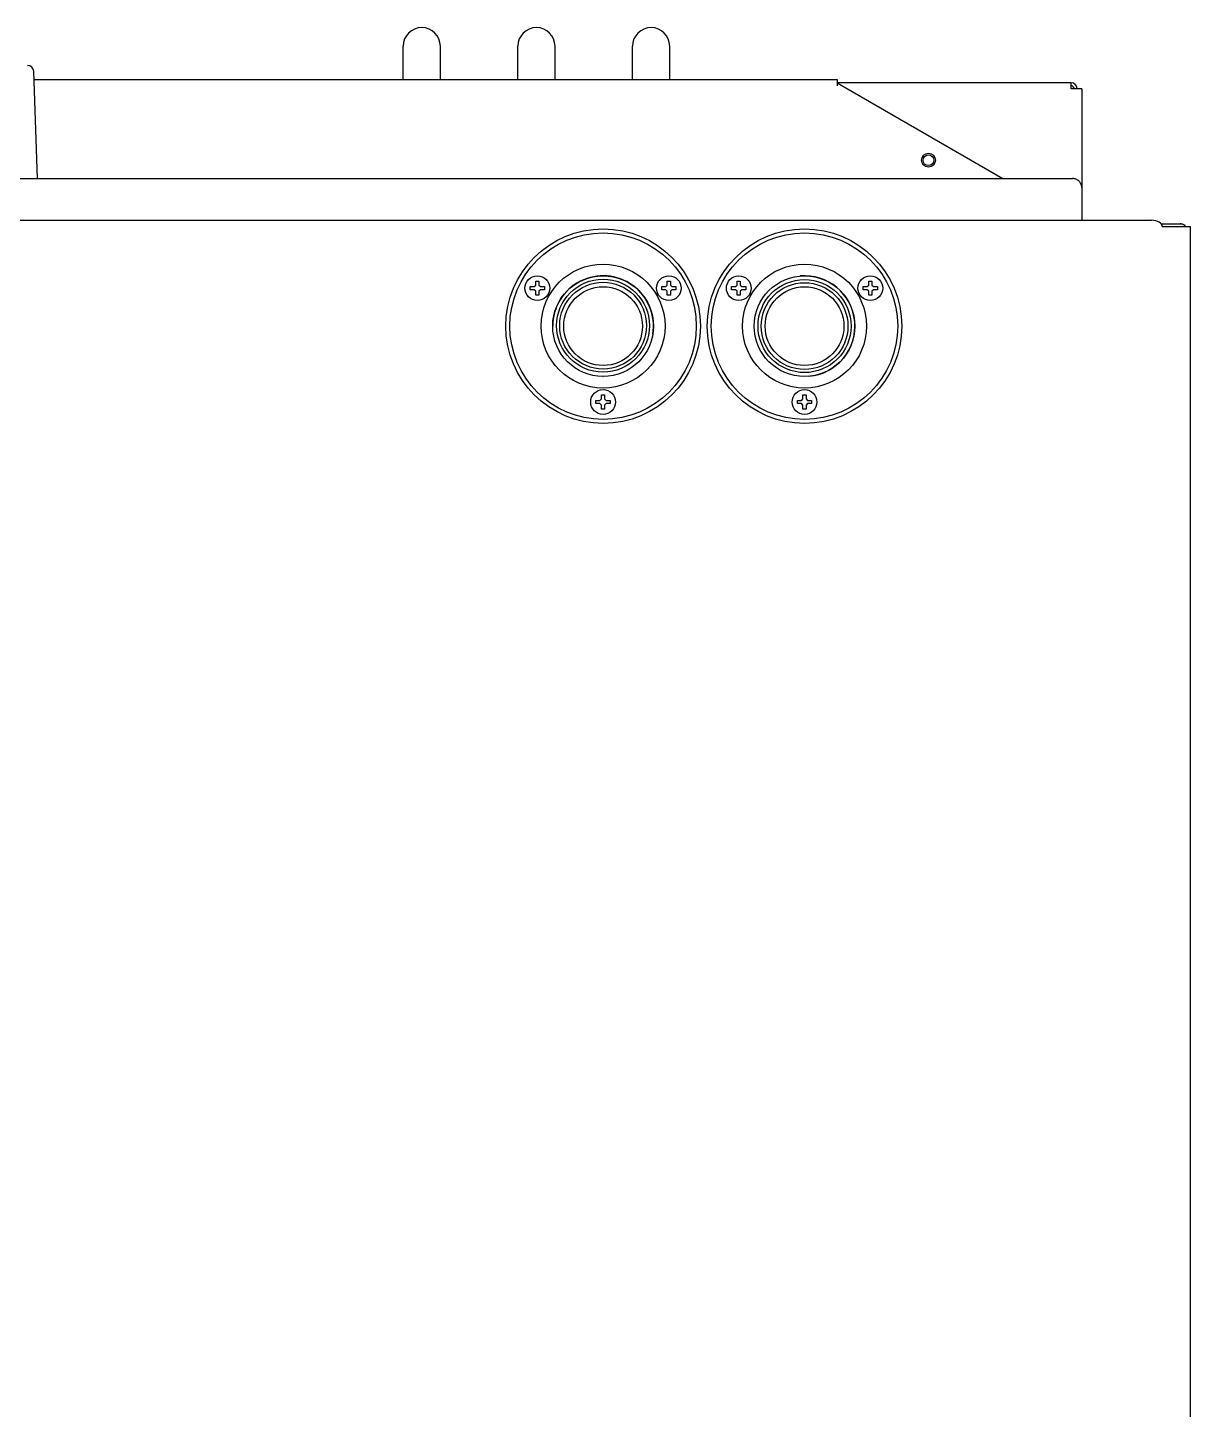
# Model space of a CAD drawing. Header units: millimetres. Extents: x 2482 to 7241, y 2335 to 6851.
# Drawn here: x 5469.8 to 5845, y 2857.4 to 3303.3 of the extents above; entities that cross this region are included whole.
import ezdxf

# ---------------------------------------------------------------- set-up
doc = ezdxf.new("R2010")
doc.units = ezdxf.units.MM
doc.header["$LTSCALE"] = 669.9
doc.layers.get('0').update_dxf_attribs({"linetype": 'CONTINUOUS'})
doc.layers.add('ASSI', color=7, linetype='CONTINUOUS')
doc.layers.add('GEOM', color=7, linetype='CONTINUOUS')

msp = doc.modelspace()

# ---------------------------------------------------------------- linework, layer by layer
at = {"color": 7, "linetype": 'Continuous'}
for p, q in [((5631.98, 3218.73), (5631.98, 3219.73)), ((5631.98, 3219.73), (5633.28, 3219.73)), ((5633.28, 3219.73), (5633.78, 3220.23)), ((5633.78, 3220.23), (5633.78, 3221.53)), ((5633.78, 3221.53), (5634.78, 3221.53)), ((5634.78, 3221.53), (5634.78, 3220.23)), ((5634.78, 3220.23), (5635.28, 3219.73)), ((5635.28, 3219.73), (5636.58, 3219.73)), ((5636.58, 3219.73), (5636.58, 3218.73)), ((5674.42, 3218.73), (5674.42, 3219.73)), ((5674.42, 3219.73), (5675.72, 3219.73)), ((5675.72, 3219.73), (5676.22, 3220.23)), ((5676.22, 3220.23), (5676.22, 3221.53)), ((5676.22, 3221.53), (5677.22, 3221.53)), ((5677.22, 3221.53), (5677.22, 3220.23)), ((5677.22, 3220.23), (5677.72, 3219.73)), ((5677.72, 3219.73), (5679.02, 3219.73)), ((5679.02, 3219.73), (5679.02, 3218.73)), ((5696.98, 3218.73), (5696.98, 3219.73)), ((5696.98, 3219.73), (5698.28, 3219.73)), ((5698.28, 3219.73), (5698.78, 3220.23)), ((5698.78, 3220.23), (5698.78, 3221.53)), ((5698.78, 3221.53), (5699.78, 3221.53)), ((5699.78, 3221.53), (5699.78, 3220.23)), ((5699.78, 3220.23), (5700.28, 3219.73)), ((5700.28, 3219.73), (5701.58, 3219.73)), ((5701.58, 3219.73), (5701.58, 3218.73)), ((5739.42, 3218.73), (5739.42, 3219.73)), ((5739.42, 3219.73), (5740.72, 3219.73)), ((5740.72, 3219.73), (5741.22, 3220.23)), ((5741.22, 3220.23), (5741.22, 3221.53)), ((5741.22, 3221.53), (5742.22, 3221.53)), ((5742.22, 3221.53), (5742.22, 3220.23)), ((5742.22, 3220.23), (5742.72, 3219.73)), ((5742.72, 3219.73), (5744.02, 3219.73)), ((5744.02, 3219.73), (5744.02, 3218.73)), ((5633.28, 3218.73), (5631.98, 3218.73)), ((5633.78, 3218.23), (5633.28, 3218.73)), ((5633.78, 3216.93), (5633.78, 3218.23)), ((5634.78, 3216.93), (5633.78, 3216.93)), ((5635.28, 3218.73), (5634.78, 3218.23)), ((5634.78, 3218.23), (5634.78, 3216.93)), ((5636.58, 3218.73), (5635.28, 3218.73)), ((5675.72, 3218.73), (5674.42, 3218.73)), ((5676.22, 3218.23), (5675.72, 3218.73)), ((5676.22, 3216.93), (5676.22, 3218.23)), ((5677.22, 3216.93), (5676.22, 3216.93)), ((5677.72, 3218.73), (5677.22, 3218.23)), ((5677.22, 3218.23), (5677.22, 3216.93)), ((5679.02, 3218.73), (5677.72, 3218.73)), ((5698.28, 3218.73), (5696.98, 3218.73)), ((5698.78, 3218.23), (5698.28, 3218.73)), ((5698.78, 3216.93), (5698.78, 3218.23)), ((5699.78, 3216.93), (5698.78, 3216.93)), ((5700.28, 3218.73), (5699.78, 3218.23)), ((5699.78, 3218.23), (5699.78, 3216.93)), ((5701.58, 3218.73), (5700.28, 3218.73)), ((5740.72, 3218.73), (5739.42, 3218.73)), ((5741.22, 3218.23), (5740.72, 3218.73)), ((5741.22, 3216.93), (5741.22, 3218.23)), ((5742.22, 3216.93), (5741.22, 3216.93)), ((5742.72, 3218.73), (5742.22, 3218.23)), ((5742.22, 3218.23), (5742.22, 3216.93)), ((5744.02, 3218.73), (5742.72, 3218.73)), ((5655, 3183.48), (5655, 3184.78)), ((5655, 3184.78), (5656, 3184.78)), ((5656, 3184.78), (5656, 3183.48)), ((5720, 3183.48), (5720, 3184.78)), ((5720, 3184.78), (5721, 3184.78)), ((5721, 3184.78), (5721, 3183.48)), ((5653.2, 3181.98), (5653.2, 3182.98)), ((5653.2, 3182.98), (5654.5, 3182.98)), ((5654.5, 3181.98), (5653.2, 3181.98)), ((5654.5, 3182.98), (5655, 3183.48)), ((5655, 3181.48), (5654.5, 3181.98)), ((5655, 3180.18), (5655, 3181.48)), ((5656, 3180.18), (5655, 3180.18)), ((5656, 3183.48), (5656.5, 3182.98)), ((5656.5, 3181.98), (5656, 3181.48)), ((5656, 3181.48), (5656, 3180.18)), ((5656.5, 3182.98), (5657.8, 3182.98)), ((5657.8, 3181.98), (5656.5, 3181.98)), ((5657.8, 3182.98), (5657.8, 3181.98)), ((5718.2, 3181.98), (5718.2, 3182.98)), ((5718.2, 3182.98), (5719.5, 3182.98)), ((5719.5, 3181.98), (5718.2, 3181.98)), ((5719.5, 3182.98), (5720, 3183.48)), ((5720, 3181.48), (5719.5, 3181.98)), ((5720, 3180.18), (5720, 3181.48)), ((5721, 3180.18), (5720, 3180.18)), ((5721, 3183.48), (5721.5, 3182.98)), ((5721.5, 3181.98), (5721, 3181.48)), ((5721, 3181.48), (5721, 3180.18)), ((5721.5, 3182.98), (5722.8, 3182.98)), ((5722.8, 3181.98), (5721.5, 3181.98)), ((5722.8, 3182.98), (5722.8, 3181.98))]:
    msp.add_line(p, q, dxfattribs=at)
for radius in [15, 14]:
    msp.add_circle((5655.5, 3207.13), radius, dxfattribs=at)
at = {"layer": 'ASSI', "linetype": 'Continuous'}
for centre, radius in [((5760.5, 3260.53), 2.25), ((5760.5, 3260.53), 1.75), ((5655.5, 3206.98), 30.09), ((5720.5, 3206.98), 30.09), ((5655.5, 3206.98), 20), ((5720.5, 3206.98), 20)]:
    msp.add_circle(centre, radius, dxfattribs=at)
at = {"layer": 'ASSI', "color": 7, "linetype": 'Continuous'}
for centre, radius in [((5634.28, 3219.23), 4), ((5655.5, 3206.98), 16.25), ((5655.5, 3206.98), 12.7), ((5676.72, 3219.23), 4), ((5699.28, 3219.23), 4), ((5720.5, 3206.98), 16.25), ((5720.5, 3206.98), 12.7), ((5741.72, 3219.23), 4), ((5655.5, 3182.48), 4), ((5720.5, 3182.48), 4)]:
    msp.add_circle(centre, radius, dxfattribs=at)
at = {"layer": 'GEOM', "color": 7, "linetype": 'Continuous'}
for p, q in [((5591, 3286.53), (5591, 3297.31)), ((5603, 3286.53), (5603, 3297.31)), ((5628, 3286.53), (5628, 3297.31)), ((5640, 3286.53), (5640, 3297.31)), ((5665, 3286.53), (5665, 3297.31)), ((5677, 3286.53), (5677, 3297.31)), ((5473.03, 3254.62), (5471.82, 3289.2)), ((5806.5, 3285.53), (5806.5, 3285.38)), ((5835.56, 3240.03), (5841.68, 3240.03)), ((5841.68, 3240.03), (5841.7, 3240.03))]:
    msp.add_line(p, q, dxfattribs=at)
at = {"layer": 'GEOM', "linetype": 'Continuous'}
for p, q in [((5471.96, 3286.53), (5731, 3286.53)), ((5731, 3286.53), (5731, 3284.53)), ((5806.5, 3285.53), (5731, 3285.53)), ((5731, 3285.53), (5784.54, 3254.62)), ((5806.5, 3283.53), (5806.5, 3285.38)), ((5810, 3283.53), (5806.5, 3283.53)), ((5810, 3283.53), (5810, 3241.13)), ((5014.05, 3254.62), (5806.95, 3254.62)), ((5809.95, 3251.72), (5809.95, 3241.13)), ((4988.53, 3241.13), (5832.47, 3241.13)), ((5835.93, 3239.13), (5845, 3239.13)), ((5845, 2464.63), (5845, 3239.13))]:
    msp.add_line(p, q, dxfattribs=at)
at = {"layer": 'GEOM', "color": 7, "linetype": 'Continuous'}
msp.add_lwpolyline([(5843.39, 3239.13), (5843.17, 3239.4), (5842.86, 3239.67), (5842.49, 3239.87), (5842.07, 3239.99), (5841.7, 3240.03)], dxfattribs=at)
at = {"layer": 'GEOM', "linetype": 'Continuous'}
for centre in [(5655.5, 3206.98), (5720.5, 3206.98)]:
    msp.add_circle(centre, 31.39, dxfattribs=at)
at = {"layer": 'GEOM', "color": 7, "linetype": 'Continuous'}
for radius in [15, 14]:
    msp.add_circle((5720.5, 3206.98), radius, dxfattribs=at)
for centre, radius, start, end in [((5597, 3297.31), 6, 0, 180), ((5634, 3297.31), 6, 0, 180), ((5671, 3297.31), 6, 0, 180), ((5469.82, 3289.13), 2, 2.0016, 90.0001), ((5806.5, 3283.53), 1, 15.4975, 90), ((5655.5, 3206.98), 16.25, 351.0028, 180), ((5720.5, 3206.98), 16.25, 275.0516, 95.0516), ((5655.5, 3206.98), 16.25, 269.8638, 269.9997), ((5720.5, 3206.98), 16.25, 269.8638, 269.9997)]:
    msp.add_arc(centre, radius, start, end, dxfattribs=at)
at = {"layer": 'GEOM', "linetype": 'Continuous'}
msp.add_arc((5806.5, 3283.53), 2, 4.0105, 90, dxfattribs=at)
msp.add_ellipse((5832.47, 3239.13), major_axis=(3.46, 0), ratio=0.57735, start_param=0, end_param=1.570796, dxfattribs=at)
msp.add_open_spline([(5809.95, 3251.72), (5809.95, 3252.1), (5809.79, 3252.87), (5809.12, 3253.83), (5808.12, 3254.47), (5807.34, 3254.62), (5806.95, 3254.62)], degree=3, knots=[0, 0, 0, 0, 0.245984, 0.494339, 0.74601, 1, 1, 1, 1], dxfattribs=at)
at = {"layer": 'GEOM', "color": 7, "linetype": 'Continuous'}
msp.add_open_spline([(5841.7, 3240.03), (5842.03, 3240.03), (5842.69, 3239.86), (5843.21, 3239.41), (5843.39, 3239.13)], degree=3, knots=[0, 0, 0, 0, 0.491779, 1, 1, 1, 1], dxfattribs=at)

doc.saveas('drawing.dxf')
